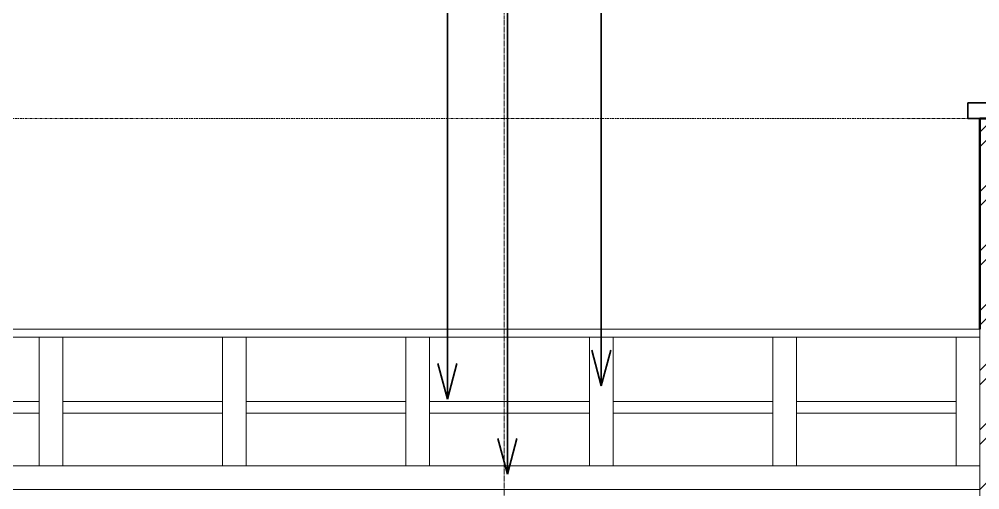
# Model space of a CAD drawing. Header units: millimetres. Extents: x -35190 to 411743, y -233114 to 23872.
# Drawn here: x 107133 to 113218, y -209137 to -206156 of the extents above; entities that cross this region are included whole.
import ezdxf

# ---------------------------------------------------------------- set-up
doc = ezdxf.new("R2010")
doc.units = ezdxf.units.MM
doc.linetypes.add('Centre', pattern=[31.75, 6.35, -4.7625, 15.875, -4.7625])
doc.linetypes.add('Grid Line', pattern=[22.225, 12.7, -3.175, 3.175, -3.175])
for name, color, linetype, lineweight in [('A-DETL-THIN', 151, 'Continuous', 18), ('A-FLOR-LEVL', 51, 'Continuous', 18), ('A-WALL', 113, 'Continuous', 18), ('A-WALL-PATT', 111, 'Continuous', 18), ('G-ANNO-TEXT', 231, 'Continuous', 9), ('Q-CASE', 31, 'Continuous', 18), ('S-GRID', 1, 'Continuous', 9)]:
    doc.layers.add(name, color=color, linetype=linetype, lineweight=lineweight)

# ---------------------------------------------------------------- blocks, each defined once
blk = doc.blocks.new('Casework 2 - Casework 2-644764-Section 3')
at = {"layer": 'Q-CASE', "lineweight": 35}
for p, q in [((31498.9, 14050), (31123.9, 14050)), ((31123.9, 14050), (31123.9, 13950)), ((31123.9, 13950), (31498.9, 13950))]:
    blk.add_line(p, q, dxfattribs=at)

msp = doc.modelspace()

# ---------------------------------------------------------------- hatches: boundary and pattern name
at = {"layer": 'A-WALL-PATT'}
h = msp.add_hatch(dxfattribs=at)
h.set_pattern_fill('FP_1', style=0, pattern_type=2)
h.set_pattern_definition([(45, (95014.18, -213760.84), (-188.5854, 188.5854), []), (45, (95014.18, -213475.09), (-188.5854, 188.5854), [])])
h.paths.add_polyline_path([(113417.4, -209185.8), (113442.7, -209185.8), (113442.7, -206785.8), (113217.7, -206785.8), (113217.7, -209185.8)])

# ---------------------------------------------------------------- linework, layer by layer
at = {"layer": 'A-DETL-THIN'}
for p, q in [((113217.7, -208120.2), (103775, -208120.2)), ((113217.7, -208120.2), (103775, -208120.2)), ((113217.7, -208170.2), (103777.7, -208170.2)), ((107259.8, -208170.2), (107259.8, -208985.8)), ((107409.8, -208170.2), (107409.8, -208985.8)), ((108421.4, -208170.2), (108421.4, -208985.8)), ((108571.4, -208170.2), (108571.4, -208985.8)), ((109583, -208170.2), (109583, -208985.8)), ((109733, -208170.2), (109733, -208985.8)), ((110744.5, -208170.2), (110744.5, -208985.8)), ((110894.5, -208170.2), (110894.5, -208985.8)), ((111906.1, -208170.2), (111906.1, -208985.8)), ((112056.1, -208170.2), (112056.1, -208985.8)), ((113067.7, -208170.2), (113067.7, -208985.8)), ((113217.7, -209185.8), (113217.7, -208120.2)), ((113217.7, -208170.2), (113217.7, -208985.8)), ((106248.2, -208578), (107259.8, -208578)), ((107409.8, -208578), (108421.4, -208578)), ((108571.4, -208578), (109583, -208578)), ((109733, -208578), (110744.5, -208578)), ((110894.5, -208578), (111906.1, -208578)), ((112056.1, -208578), (113067.7, -208578)), ((106248.2, -208653), (107259.8, -208653)), ((107409.8, -208653), (108421.4, -208653)), ((108571.4, -208653), (109583, -208653)), ((109733, -208653), (110744.5, -208653)), ((110894.5, -208653), (111906.1, -208653)), ((112056.1, -208653), (113067.7, -208653)), ((113217.7, -208985.8), (103775, -208985.8)), ((113217.7, -209135.8), (103775, -209135.8))]:
    msp.add_line(p, q, dxfattribs=at)
at = {"layer": 'A-FLOR-LEVL', "linetype": 'Centre', "lineweight": 9}
msp.add_line((66423.6, -206785.8), (130357.1, -206785.8), dxfattribs=at)
at = {"layer": 'A-WALL', "lineweight": 50}
for p, q in [((113442.7, -206785.8), (113217.7, -206785.8)), ((113217.7, -206785.8), (113217.7, -208120.2))]:
    msp.add_line(p, q, dxfattribs=at)
at = {"layer": 'G-ANNO-TEXT', "color": 10, "lineweight": 35}
for p, q in [((109845.3, -208563.3), (109845.3, -192556.4)), ((110820.5, -208478.5), (110820.5, -195056.6)), ((110225.3, -209037.5), (110225.3, -204918.9)), ((110820.5, -208478.5), (110760.2, -208253.5)), ((110820.5, -208478.5), (110880.8, -208253.5)), ((109845.3, -208563.3), (109785, -208338.3)), ((109845.3, -208563.3), (109905.6, -208338.3)), ((110225.3, -209037.5), (110165, -208812.5)), ((110225.3, -209037.5), (110285.6, -208812.5))]:
    msp.add_line(p, q, dxfattribs=at)
at = {"layer": 'S-GRID', "linetype": 'Grid Line'}
msp.add_line((110205.2, -221040.6), (110205.2, -202607.3), dxfattribs=at)

# ---------------------------------------------------------------- block references
at = {"layer": 'Q-CASE'}
msp.add_blockref('Casework 2 - Casework 2-644764-Section 3', (82018.8, -220735.8), dxfattribs=at)

doc.saveas('drawing.dxf')
